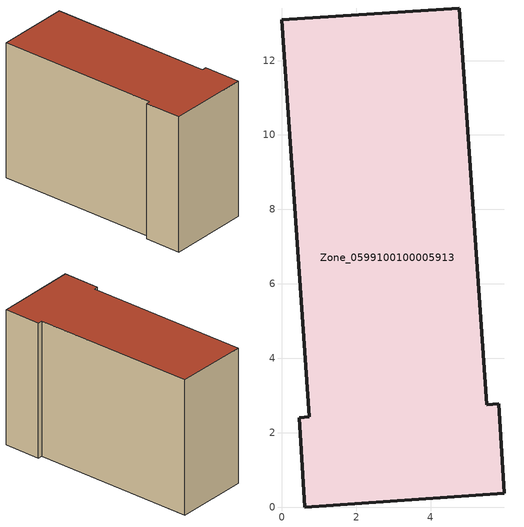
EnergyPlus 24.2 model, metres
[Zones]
Zone_0599100100005913
 floor ground (C_G): 0.47,2.4 0.73,2.42 0,13.1 4.77,13.41 5.51,2.75 5.83,2.77 5.97,0.37 0.62,0 z0
 wall outside (C_F): 0.73,2.42 0.47,2.4 0.62,0 5.97,0.37 5.83,2.77 5.51,2.75 4.77,13.41 0,13.1 0.73,2.42 z0:8.98
 roof outside (C_R): 4.77,13.41 0,13.1 0.73,2.42 0.47,2.4 0.62,0 5.97,0.37 5.83,2.77 5.51,2.75 z8.98
[BUILDING]
Pand.0599100100005913: North Axis=0; Terrain=City; Loads Convergence Tolerance Value=0.04; Temperature Convergence Tolerance Value=0.4; Solar Distribution=FullExterior; Maximum Number of Warmup Days=25; Minimum Number of Warmup Days=1
[Site:Location]
Rotterdam.The.Hague.AP_ZH_NLD Design_Conditions: Latitude=51.96; Longitude=4.45; Time Zone=1; Elevation=-4.5
[SITE:GROUNDTEMPERATURE:BUILDINGSURFACE]
18, 18, 18, 18, 18, 18, 18, 18, 18, 18, 18, 18
[MATERIAL] Thermal Absorptance=0.9; Solar Absorptance=0.7; Visible Absorptance=0.7
Name | Roughness | Thickness | Conductivity | Density | Specific Heat
G.TI.2006-2014 | MediumSmooth | 0.15 | 0.06 | 540 | 1210
F.TI.2006-2014 | Rough | 0.3 | 0.12 | 1920 | 840
R.TI.2006-2014 | MediumRough | 0.2 | 0.08 | 1500 | 1000
[CONSTRUCTION]
C_G: G.TI.2006-2014
C_F: F.TI.2006-2014
C_R: R.TI.2006-2014
[ZONE]
Zone_0599100100005913: Type=1; Multiplier=1; Ceiling Height=Autocalculate; Volume=Autocalculate; Floor Area=autocalculate; Part of Total Floor Area=Yes
[ZONEINFILTRATION:DESIGNFLOWRATE]
Infil_Zone_0599100100005913: Zone or ZoneList or Space or SpaceList=Zone_0599100100005913; Schedule=AlwaysOn; Design Flow Rate Calculation Method=Flow/Area; Flow Rate per Floor Area=0.0015; Constant Term Coefficient=1; Temperature Term Coefficient=0; Velocity Term Coefficient=0; Velocity Squared Term Coefficient=0
[HVACTEMPLATE:ZONE:IDEALLOADSAIRSYSTEM]
Zone_0599100100005913: Maximum Heating Supply Air Temperature=50; Minimum Cooling Supply Air Temperature=13; Maximum Heating Supply Air Humidity Ratio=0.0156; Minimum Cooling Supply Air Humidity Ratio=0.0077; Heating Limit=NoLimit; Cooling Limit=NoLimit; Dehumidification Control Type=ConstantSensibleHeatRatio; Cooling Sensible Heat Ratio=0.7; Dehumidification Setpoint=60; Humidification Control Type=None; Humidification Setpoint=30; Outdoor Air Method=None; Outdoor Air Flow Rate per Person=0.00944; Outdoor Air Flow Rate per Zone Floor Area=0; Outdoor Air Flow Rate per Zone=0; Demand Controlled Ventilation Type=None; Outdoor Air Economizer Type=NoEconomizer; Heat Recovery Type=None; Sensible Heat Recovery Effectiveness=0.7; Latent Heat Recovery Effectiveness=0.65
[ZONECONTROL:THERMOSTAT]
ThermostatControl_Zone_0599100100005913: Zone or ZoneList=Zone_0599100100005913; Control Type Schedule=DualSetpointControlType; Control 1=Thermostat_Zone_0599100100005913; Temperature Difference Between Cutout And Setpoint=0
[THERMOSTATSETPOINT:DUALSETPOINT]
Thermostat_Zone_0599100100005913: Heating Setpoint Temperature Schedule=HeatingSetpoint_Zone_0599100100005913; Cooling Setpoint Temperature Schedule=CoolingSetpoint_Zone_0599100100005913
[SCHEDULE:COMPACT]
HeatingSetpoint_Zone_0599100100005913: Through: 12/31, For: AllDays, Until: 24:00, 21
CoolingSetpoint_Zone_0599100100005913: Through: 12/31, For: AllDays, Until: 24:00, 24
DualSetpointControlType: Through: 12/31, For: AllDays, Until: 24:00, 4
AlwaysOn: Through: 12/31, For: AllDays, Until: 24:00, 1
